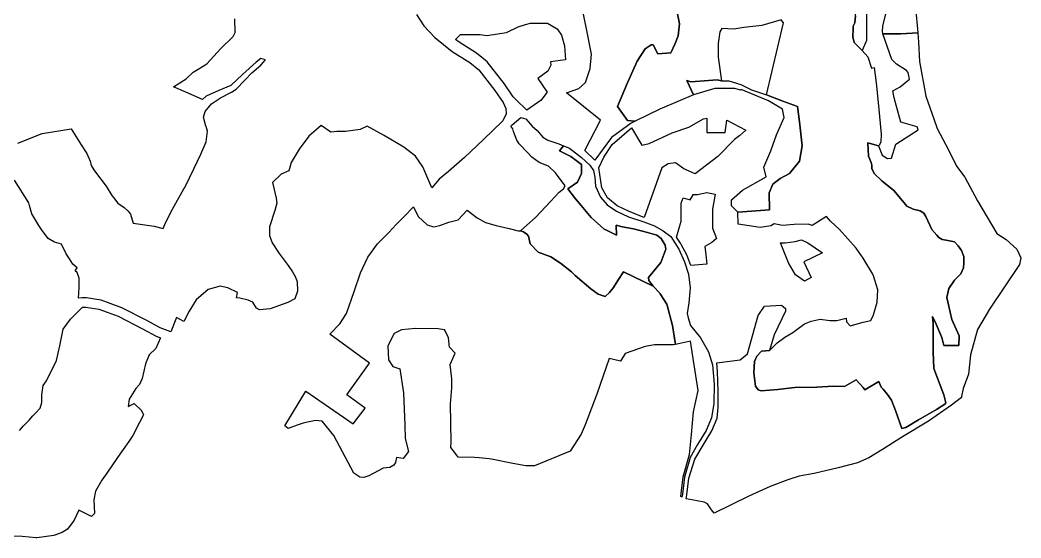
# Model space of a CAD drawing. Header units: millimetres. Extents: x 35444746 to 35449000, y 3482000 to 3488437.
# Drawn here: x 35448187 to 35448758, y 3486098 to 3486394 of the extents above; entities that cross this region are included whole.
import ezdxf

# ---------------------------------------------------------------- set-up
doc = ezdxf.new("R2010")
doc.units = ezdxf.units.MM
doc.layers.add('0203.02旱地整理', color=9, linetype='Continuous', true_color=0x808080)
doc.layers.add('0204.02水田整理', color=9, linetype='Continuous', true_color=0x808080)

msp = doc.modelspace()

# ---------------------------------------------------------------- linework, layer by layer
at = {"layer": '0203.02旱地整理', "color": 41}
for points in [[(35448673.027, 3486409.33), (35448671.288, 3486406.726), (35448669.758, 3486401.047), (35448669.758, 3486391.835), (35448669.758, 3486382.008), (35448667.349, 3486376.26), (35448664.455, 3486379.233), (35448662.73, 3486380.897), (35448661.931, 3486384.201), (35448662.118, 3486388.682), (35448662.18, 3486390.178), (35448663.13, 3486392.059), (35448663.492, 3486396.176), (35448664.036, 3486401.9), (35448664.368, 3486405.915), (35448665.418, 3486411.35), (35448665.418, 3486412.628)], [(35448673.027, 3486409.33), (35448671.288, 3486406.726), (35448669.758, 3486401.047), (35448669.758, 3486391.835), (35448669.758, 3486382.008), (35448667.349, 3486376.26), (35448664.455, 3486379.233), (35448662.73, 3486380.897), (35448661.931, 3486384.201), (35448662.118, 3486388.682), (35448662.18, 3486390.178), (35448663.13, 3486392.059), (35448663.492, 3486396.176), (35448664.036, 3486401.9), (35448664.368, 3486405.915), (35448665.418, 3486411.35), (35448665.418, 3486412.628)], [(35448697.393168, 3486413.891003), (35448697.649, 3486400.893), (35448699.100027, 3486386.442002), (35448689.339, 3486385.77), (35448679.06, 3486385.77), (35448678.901, 3486387.381), (35448679.064, 3486390.28), (35448681.13, 3486398.813), (35448683.585, 3486403.143), (35448684.553, 3486404.851), (35448691.325, 3486414.054)], [(35448697.393168, 3486413.891003), (35448697.649, 3486400.893), (35448699.100027, 3486386.442002), (35448689.339, 3486385.77), (35448679.06, 3486385.77), (35448678.901, 3486387.381), (35448679.064, 3486390.28), (35448681.13, 3486398.813), (35448683.585, 3486403.143), (35448684.553, 3486404.851), (35448691.325, 3486414.054)], [(35448487.753, 3486391.979), (35448493.18, 3486388.773), (35448495.682, 3486384.98), (35448497.438, 3486379), (35448497.993, 3486371.098), (35448489.464, 3486369.882), (35448489.657, 3486368.008), (35448487.842, 3486364.517), (35448482.124, 3486360.289), (35448487.522, 3486352.643), (35448487.352, 3486352.415), (35448484.093, 3486347.973), (35448475.857, 3486342.251), (35448469.658, 3486348.39), (35448468.054, 3486349.979), (35448462.905, 3486357.455), (35448453.238, 3486369.851), (35448452.153, 3486370.73), (35448447.213, 3486374.732), (35448437.194, 3486381.121), (35448435.273, 3486382.64), (35448438.085, 3486385.389), (35448440.26, 3486385.389), (35448449.254, 3486385.389), (35448452.994, 3486384.823), (35448464.239, 3486386.624), (35448470.863, 3486389.862), (35448475.184, 3486391.158), (35448477.917, 3486391.979)], [(35448487.753, 3486391.979), (35448493.18, 3486388.773), (35448495.682, 3486384.98), (35448497.438, 3486379), (35448497.993, 3486371.098), (35448489.464, 3486369.882), (35448489.657, 3486368.008), (35448487.842, 3486364.517), (35448482.124, 3486360.289), (35448487.522, 3486352.643), (35448487.352, 3486352.415), (35448484.093, 3486347.973), (35448475.857, 3486342.251), (35448469.658, 3486348.39), (35448468.054, 3486349.979), (35448462.905, 3486357.455), (35448453.238, 3486369.851), (35448452.153, 3486370.73), (35448447.213, 3486374.732), (35448437.194, 3486381.121), (35448435.273, 3486382.64), (35448438.085, 3486385.389), (35448440.26, 3486385.389), (35448449.254, 3486385.389), (35448452.994, 3486384.823), (35448464.239, 3486386.624), (35448470.863, 3486389.862), (35448475.184, 3486391.158), (35448477.917, 3486391.979)], [(35448699.100027, 3486386.442002), (35448699.458, 3486381.14), (35448700.030552, 3486370.0871), (35448703.615169, 3486350.222517), (35448708.084759, 3486337.431917), (35448709.97118, 3486331.917665), (35448716.560367, 3486319.676178), (35448721.065399, 3486310.384309), (35448725.874, 3486304.174), (35448733.038212, 3486290.549645), (35448744.10103, 3486272.03998), (35448749.4274, 3486268.572434), (35448755.442094, 3486263.023812), (35448757.895367, 3486258.126923), (35448757.079058, 3486254.232961), (35448740.018348, 3486228.84879), (35448733.013302, 3486217.236918), (35448729.121316, 3486202.835969), (35448728.025179, 3486191.833934), (35448724.955968, 3486183.499855), (35448723.962954, 3486179.004684), (35448723.915909, 3486178.684037), (35448723.886916, 3486178.487012), (35448718.202, 3486174.028), (35448705.074, 3486165.006), (35448690.376, 3486156.079), (35448678.864, 3486148.743), (35448671.06, 3486144.116), (35448664.61, 3486141.22), (35448653.5, 3486138.337), (35448639.797, 3486135.128), (35448631.39, 3486133.669), (35448624.915, 3486131.443), (35448614.683, 3486127.658), (35448602.547, 3486122.199), (35448582.743, 3486112.388), (35448581.372053, 3486114.358037), (35448579.018, 3486117.74), (35448577.027966, 3486118.836805), (35448573.139864, 3486119.5138), (35448566.917, 3486120.597), (35448567.173, 3486122.882), (35448568.374, 3486132.494), (35448571.845, 3486143.335), (35448577.033, 3486152.132), (35448581.536, 3486159.51), (35448584.432, 3486166.668), (35448585.142, 3486172.866), (35448585.086, 3486181.931), (35448584.795, 3486193.263), (35448584.403, 3486198.12), (35448597.571, 3486199.977), (35448601.898, 3486203.33), (35448607.959, 3486225.265), (35448611.548, 3486230.615), (35448621.296, 3486231.075), (35448623.565, 3486229.282), (35448623.561, 3486227.657), (35448617.135, 3486214.159), (35448614.428, 3486205.275), (35448609.865, 3486204.776), (35448607.126, 3486202.022), (35448605.819, 3486198.977), (35448605.5, 3486192.448), (35448606.391, 3486184.979), (35448607.845, 3486182.784), (35448609.548, 3486182.292), (35448619.206, 3486182.995), (35448620.63, 3486183.152), (35448628.883, 3486184.06), (35448641.471, 3486184.396), (35448650.798, 3486184.994), (35448657.108, 3486184.681), (35448663.914, 3486188.467), (35448667.82, 3486184.109), (35448668.872, 3486182.8), (35448676.698, 3486187.562), (35448678.166, 3486184.329), (35448679.168, 3486183.124), (35448681.72, 3486180.058), (35448683.915, 3486176.882), (35448686.27, 3486170.938), (35448689.962, 3486160.736), (35448692.152, 3486161.278), (35448699.342, 3486165.695), (35448709.736, 3486171.522), (35448714.413, 3486174.687), (35448714.933, 3486175.346), (35448713.79, 3486179.868), (35448708.18, 3486194.912), (35448707.82, 3486204.234), (35448707.704, 3486220.558), (35448707.423, 3486224.639), (35448709.466, 3486220.307), (35448712.638, 3486212.726), (35448713.849, 3486208.132), (35448722.443, 3486208.132), (35448722.661, 3486213.692), (35448718.493, 3486222.89), (35448715.547, 3486235.448), (35448716.65, 3486240.568), (35448719.981, 3486245.345), (35448721.84, 3486247.223), (35448723.619, 3486249.019), (35448725.146, 3486252.358), (35448725.212, 3486255.446), (35448725.276, 3486258.859), (35448723.959, 3486262.184), (35448722.076, 3486265.019), (35448720.034, 3486267.121), (35448715.154, 3486268.153), (35448712.877, 3486268.467), (35448711.083, 3486269.758), (35448709.887, 3486271.06), (35448706.998, 3486274.206), (35448703.549, 3486281.583), (35448702.401, 3486283.609), (35448700.445, 3486284.818), (35448696.458, 3486285.854), (35448692.793, 3486287.624), (35448691.238, 3486289.472), (35448690.341, 3486290.537), (35448685.355, 3486296.443), (35448678.421, 3486301.934), (35448674.174, 3486306.219), (35448672.861, 3486308.975), (35448672.769, 3486311.006), (35448672.437, 3486312.386), (35448670.956, 3486316.035), (35448670.512, 3486323.752), (35448676.624, 3486322.011), (35448678.754, 3486316.722), (35448681.69, 3486314.728), (35448683.978, 3486314.852), (35448686.573, 3486322.958), (35448699.224, 3486331.122), (35448698.741, 3486332.864), (35448689.258, 3486335.443), (35448685.438, 3486349.376), (35448684.802, 3486353.422), (35448689.015, 3486355.675), (35448694.203, 3486360.028), (35448693.567, 3486363.75), (35448692.599, 3486364.885), (35448686.948, 3486368.622), (35448684.239, 3486371.2), (35448679.06, 3486385.77), (35448689.339, 3486385.77)], [(35448699.100027, 3486386.442002), (35448699.458, 3486381.14), (35448700.030552, 3486370.0871), (35448703.615169, 3486350.222517), (35448708.084759, 3486337.431917), (35448709.97118, 3486331.917665), (35448716.560367, 3486319.676178), (35448721.065399, 3486310.384309), (35448725.874, 3486304.174), (35448733.038212, 3486290.549645), (35448744.10103, 3486272.03998), (35448749.4274, 3486268.572434), (35448755.442094, 3486263.023812), (35448757.895367, 3486258.126923), (35448757.079058, 3486254.232961), (35448740.018348, 3486228.84879), (35448733.013302, 3486217.236918), (35448729.121316, 3486202.835969), (35448728.025179, 3486191.833934), (35448724.955968, 3486183.499855), (35448723.962954, 3486179.004684), (35448723.915909, 3486178.684037), (35448723.886916, 3486178.487012), (35448718.202, 3486174.028), (35448705.074, 3486165.006), (35448690.376, 3486156.079), (35448678.864, 3486148.743), (35448671.06, 3486144.116), (35448664.61, 3486141.22), (35448653.5, 3486138.337), (35448639.797, 3486135.128), (35448631.39, 3486133.669), (35448624.915, 3486131.443), (35448614.683, 3486127.658), (35448602.547, 3486122.199), (35448582.743, 3486112.388), (35448581.372053, 3486114.358037), (35448579.018, 3486117.74), (35448577.027966, 3486118.836805), (35448573.139864, 3486119.5138), (35448566.917, 3486120.597), (35448567.173, 3486122.882), (35448568.374, 3486132.494), (35448571.845, 3486143.335), (35448577.033, 3486152.132), (35448581.536, 3486159.51), (35448584.432, 3486166.668), (35448585.142, 3486172.866), (35448585.086, 3486181.931), (35448584.795, 3486193.263), (35448584.403, 3486198.12), (35448597.571, 3486199.977), (35448601.898, 3486203.33), (35448607.959, 3486225.265), (35448611.548, 3486230.615), (35448621.296, 3486231.075), (35448623.565, 3486229.282), (35448623.561, 3486227.657), (35448617.135, 3486214.159), (35448614.428, 3486205.275), (35448609.865, 3486204.776), (35448607.126, 3486202.022), (35448605.819, 3486198.977), (35448605.5, 3486192.448), (35448606.391, 3486184.979), (35448607.845, 3486182.784), (35448609.548, 3486182.292), (35448619.206, 3486182.995), (35448620.63, 3486183.152), (35448628.883, 3486184.06), (35448641.471, 3486184.396), (35448650.798, 3486184.994), (35448657.108, 3486184.681), (35448663.914, 3486188.467), (35448667.82, 3486184.109), (35448668.872, 3486182.8), (35448676.698, 3486187.562), (35448678.166, 3486184.329), (35448679.168, 3486183.124), (35448681.72, 3486180.058), (35448683.915, 3486176.882), (35448686.27, 3486170.938), (35448689.962, 3486160.736), (35448692.152, 3486161.278), (35448699.342, 3486165.695), (35448709.736, 3486171.522), (35448714.413, 3486174.687), (35448714.933, 3486175.346), (35448713.79, 3486179.868), (35448708.18, 3486194.912), (35448707.82, 3486204.234), (35448707.704, 3486220.558), (35448707.423, 3486224.639), (35448709.466, 3486220.307), (35448712.638, 3486212.726), (35448713.849, 3486208.132), (35448722.443, 3486208.132), (35448722.661, 3486213.692), (35448718.493, 3486222.89), (35448715.547, 3486235.448), (35448716.65, 3486240.568), (35448719.981, 3486245.345), (35448721.84, 3486247.223), (35448723.619, 3486249.019), (35448725.146, 3486252.358), (35448725.212, 3486255.446), (35448725.276, 3486258.859), (35448723.959, 3486262.184), (35448722.076, 3486265.019), (35448720.034, 3486267.121), (35448715.154, 3486268.153), (35448712.877, 3486268.467), (35448711.083, 3486269.758), (35448709.887, 3486271.06), (35448706.998, 3486274.206), (35448703.549, 3486281.583), (35448702.401, 3486283.609), (35448700.445, 3486284.818), (35448696.458, 3486285.854), (35448692.793, 3486287.624), (35448691.238, 3486289.472), (35448690.341, 3486290.537), (35448685.355, 3486296.443), (35448678.421, 3486301.934), (35448674.174, 3486306.219), (35448672.861, 3486308.975), (35448672.769, 3486311.006), (35448672.437, 3486312.386), (35448670.956, 3486316.035), (35448670.512, 3486323.752), (35448676.624, 3486322.011), (35448678.754, 3486316.722), (35448681.69, 3486314.728), (35448683.978, 3486314.852), (35448686.573, 3486322.958), (35448699.224, 3486331.122), (35448698.741, 3486332.864), (35448689.258, 3486335.443), (35448685.438, 3486349.376), (35448684.802, 3486353.422), (35448689.015, 3486355.675), (35448694.203, 3486360.028), (35448693.567, 3486363.75), (35448692.599, 3486364.885), (35448686.948, 3486368.622), (35448684.239, 3486371.2), (35448679.06, 3486385.77), (35448689.339, 3486385.77)], [(35448586.972, 3486358.984), (35448591.255, 3486358.984), (35448598.006, 3486356.978), (35448604.159, 3486353.933), (35448612.727, 3486351.069), (35448622.044, 3486347.388), (35448630.358, 3486344.471), (35448631.596, 3486335.632), (35448633.116, 3486322.042), (35448631.428, 3486313.132), (35448625.752, 3486306.15), (35448620.43, 3486303.398), (35448616.314, 3486300.039), (35448614.12, 3486295.172), (35448614.352, 3486285.544), (35448596.277, 3486284.108), (35448592.706, 3486287.697), (35448592.706, 3486291.112), (35448599.045, 3486296.748), (35448612.396, 3486304.205), (35448611.074, 3486309.733), (35448615.143, 3486319.037), (35448618.33, 3486328.266), (35448622.768, 3486338.126), (35448621.769, 3486342.823), (35448613.842, 3486347.634), (35448598.189, 3486354.07), (35448597.914, 3486353.682), (35448594.515, 3486354.579), (35448583.186, 3486354.579), (35448571.057, 3486350.989), (35448567.199, 3486359.2), (35448569.559, 3486358.45), (35448579.516, 3486359.13), (35448584.57, 3486359.576)], [(35448586.972, 3486358.984), (35448591.255, 3486358.984), (35448598.006, 3486356.978), (35448604.159, 3486353.933), (35448612.727, 3486351.069), (35448622.044, 3486347.388), (35448630.358, 3486344.471), (35448631.596, 3486335.632), (35448633.116, 3486322.042), (35448631.428, 3486313.132), (35448625.752, 3486306.15), (35448620.43, 3486303.398), (35448616.314, 3486300.039), (35448614.12, 3486295.172), (35448614.352, 3486285.544), (35448596.277, 3486284.108), (35448592.706, 3486287.697), (35448592.706, 3486291.112), (35448599.045, 3486296.748), (35448612.396, 3486304.205), (35448611.074, 3486309.733), (35448615.143, 3486319.037), (35448618.33, 3486328.266), (35448622.768, 3486338.126), (35448621.769, 3486342.823), (35448613.842, 3486347.634), (35448598.189, 3486354.07), (35448597.914, 3486353.682), (35448594.515, 3486354.579), (35448583.186, 3486354.579), (35448571.057, 3486350.989), (35448567.199, 3486359.2), (35448569.559, 3486358.45), (35448579.516, 3486359.13), (35448584.57, 3486359.576)], [(35448472.388, 3486338.14), (35448473.732, 3486337.818), (35448475.357, 3486337.428), (35448476.553, 3486336.062), (35448479.003, 3486333.264), (35448481.755, 3486330.66), (35448485.021, 3486326.921), (35448487.839, 3486325.192), (35448494.234, 3486323.068), (35448496.891, 3486321.997), (35448494.58, 3486319.038), (35448500.958, 3486315.8), (35448507.157, 3486311.266), (35448507.012, 3486306.261), (35448504.769, 3486301.267), (35448499.279, 3486297.428), (35448503.762, 3486291.831), (35448506.919, 3486287.844), (35448512.642, 3486281.02), (35448519.999, 3486274.507), (35448521.44, 3486273.806), (35448527.031, 3486271.087), (35448526.953, 3486276.633), (35448530.354, 3486275.755), (35448536.862, 3486274.581), (35448544.729, 3486272.563), (35448550.052, 3486271.111), (35448552.472, 3486269.175), (35448554.891, 3486265.302), (35448555.294, 3486262.963), (35448552.308, 3486255.461), (35448545.368, 3486246.831), (35448545.529, 3486245.137), (35448547.142, 3486242.877), (35448547.946, 3486242.002), (35448531.06, 3486250.09), (35448527.915, 3486245.253), (35448525.415, 3486241.142), (35448523.157, 3486238.402), (35448520.623, 3486236.063), (35448516.539, 3486237.326), (35448512.416, 3486240.379), (35448503.531, 3486247.957), (35448501.434, 3486250.095), (35448495.049, 3486255.043), (35448489.546, 3486258.68), (35448482.405, 3486261.273), (35448477.892, 3486266.122), (35448476.874, 3486270.366), (35448475.909, 3486271.597), (35448473.967, 3486272.919), (35448472.258, 3486273.461), (35448481.081, 3486281.349), (35448489.491, 3486290.147), (35448494.288, 3486295.562), (35448496.75, 3486297.468), (35448497.87, 3486299.187), (35448492.267, 3486306.567), (35448488.309, 3486310.274), (35448482.949, 3486312.475), (35448478.83, 3486315.572), (35448476.387, 3486317.889), (35448471.471, 3486323.137), (35448470.131, 3486325.161), (35448468.29, 3486330.141), (35448467.841, 3486331.611), (35448466.786, 3486333.272), (35448467.513, 3486333.965)], [(35448472.388, 3486338.14), (35448473.732, 3486337.818), (35448475.357, 3486337.428), (35448476.553, 3486336.062), (35448479.003, 3486333.264), (35448481.755, 3486330.66), (35448485.021, 3486326.921), (35448487.839, 3486325.192), (35448494.234, 3486323.068), (35448496.891, 3486321.997), (35448494.58, 3486319.038), (35448500.958, 3486315.8), (35448507.157, 3486311.266), (35448507.012, 3486306.261), (35448504.769, 3486301.267), (35448499.279, 3486297.428), (35448503.762, 3486291.831), (35448506.919, 3486287.844), (35448512.642, 3486281.02), (35448519.999, 3486274.507), (35448521.44, 3486273.806), (35448527.031, 3486271.087), (35448526.953, 3486276.633), (35448530.354, 3486275.755), (35448536.862, 3486274.581), (35448544.729, 3486272.563), (35448550.052, 3486271.111), (35448552.472, 3486269.175), (35448554.891, 3486265.302), (35448555.294, 3486262.963), (35448552.308, 3486255.461), (35448545.368, 3486246.831), (35448545.529, 3486245.137), (35448547.142, 3486242.877), (35448547.946, 3486242.002), (35448531.06, 3486250.09), (35448527.915, 3486245.253), (35448525.415, 3486241.142), (35448523.157, 3486238.402), (35448520.623, 3486236.063), (35448516.539, 3486237.326), (35448512.416, 3486240.379), (35448503.531, 3486247.957), (35448501.434, 3486250.095), (35448495.049, 3486255.043), (35448489.546, 3486258.68), (35448482.405, 3486261.273), (35448477.892, 3486266.122), (35448476.874, 3486270.366), (35448475.909, 3486271.597), (35448473.967, 3486272.919), (35448472.258, 3486273.461), (35448481.081, 3486281.349), (35448489.491, 3486290.147), (35448494.288, 3486295.562), (35448496.75, 3486297.468), (35448497.87, 3486299.187), (35448492.267, 3486306.567), (35448488.309, 3486310.274), (35448482.949, 3486312.475), (35448478.83, 3486315.572), (35448476.387, 3486317.889), (35448471.471, 3486323.137), (35448470.131, 3486325.161), (35448468.29, 3486330.141), (35448467.841, 3486331.611), (35448466.786, 3486333.272), (35448467.513, 3486333.965)], [(35448578.662, 3486337.776), (35448578.662, 3486329.545), (35448589.034, 3486329.545), (35448589.97, 3486336.619), (35448600.843, 3486330.845), (35448597.42, 3486327.853), (35448594.349, 3486325.603), (35448584.967, 3486315.791), (35448571.936, 3486305.903), (35448565.518, 3486308.929), (35448560.696, 3486312.234), (35448556.516, 3486311.729), (35448553.02, 3486309.424), (35448542.776, 3486281.167), (35448540.427, 3486282.065), (35448533.948, 3486284.679), (35448527.516, 3486287.775), (35448521.95, 3486292.399), (35448518.698, 3486298.088), (35448516.939, 3486309.372), (35448519.794, 3486315.504), (35448524.62, 3486322.718), (35448535.698, 3486332.188), (35448541.491, 3486322.322), (35448545.716, 3486323.217), (35448558.823, 3486329.391), (35448568.358, 3486332.593), (35448576.809, 3486337.355)], [(35448578.662, 3486337.776), (35448578.662, 3486329.545), (35448589.034, 3486329.545), (35448589.97, 3486336.619), (35448600.843, 3486330.845), (35448597.42, 3486327.853), (35448594.349, 3486325.603), (35448584.967, 3486315.791), (35448571.936, 3486305.903), (35448565.518, 3486308.929), (35448560.696, 3486312.234), (35448556.516, 3486311.729), (35448553.02, 3486309.424), (35448542.776, 3486281.167), (35448540.427, 3486282.065), (35448533.948, 3486284.679), (35448527.516, 3486287.775), (35448521.95, 3486292.399), (35448518.698, 3486298.088), (35448516.939, 3486309.372), (35448519.794, 3486315.504), (35448524.62, 3486322.718), (35448535.698, 3486332.188), (35448541.491, 3486322.322), (35448545.716, 3486323.217), (35448558.823, 3486329.391), (35448568.358, 3486332.593), (35448576.809, 3486337.355)], [(35448496.891, 3486321.997), (35448500.303, 3486320.621), (35448507.154, 3486315.239), (35448511.818, 3486310.919), (35448513.893, 3486307.986), (35448514.691, 3486304.099), (35448515.082, 3486298.998), (35448517.897, 3486292.759), (35448521.689, 3486288.377), (35448527.103, 3486284.703), (35448533.991, 3486281.522), (35448542.611, 3486278.677), (35448548.783, 3486276.398), (35448553.709, 3486273.553), (35448558.148, 3486270.225), (35448562.738, 3486263.013), (35448565.953, 3486255.725), (35448568.2, 3486248.855), (35448569.109, 3486241.021), (35448568.276, 3486232.458), (35448567.451, 3486226.4), (35448568.01, 3486223.893), (35448569.371, 3486219.445), (35448574.927, 3486212.4), (35448579.516, 3486204.427), (35448581.891, 3486196.994), (35448582.832, 3486185.984), (35448582.602, 3486175.028), (35448581.284, 3486166.774), (35448578.225, 3486159.612), (35448573.386, 3486151.569), (35448569.084, 3486144.228), (35448565.918, 3486132.994), (35448564.705, 3486123.286), (35448564.376078, 3486121.657187), (35448563.712581, 3486121.933923), (35448565.203031, 3486133.10711), (35448568.797006, 3486145.968068), (35448569.81304, 3486157.382996), (35448570.951131, 3486170.332971), (35448573.652, 3486182.416), (35448570.394942, 3486203.14941), (35448569.346057, 3486210.599746), (35448560.649, 3486208.665), (35448558.971, 3486219.465), (35448555.852, 3486231.743), (35448551.94, 3486237.576), (35448551.739, 3486237.875), (35448547.946, 3486242.002), (35448547.142, 3486242.877), (35448545.529, 3486245.137), (35448545.368, 3486246.831), (35448552.308, 3486255.461), (35448555.294, 3486262.963), (35448554.891, 3486265.302), (35448552.472, 3486269.175), (35448550.052, 3486271.111), (35448544.729, 3486272.563), (35448536.862, 3486274.581), (35448530.354, 3486275.755), (35448526.953, 3486276.633), (35448527.031, 3486271.087), (35448521.44, 3486273.806), (35448519.999, 3486274.507), (35448512.642, 3486281.02), (35448506.919, 3486287.844), (35448503.762, 3486291.831), (35448499.279, 3486297.428), (35448504.769, 3486301.267), (35448507.012, 3486306.261), (35448507.157, 3486311.266), (35448500.958, 3486315.8), (35448494.58, 3486319.038)], [(35448496.891, 3486321.997), (35448500.303, 3486320.621), (35448507.154, 3486315.239), (35448511.818, 3486310.919), (35448513.893, 3486307.986), (35448514.691, 3486304.099), (35448515.082, 3486298.998), (35448517.897, 3486292.759), (35448521.689, 3486288.377), (35448527.103, 3486284.703), (35448533.991, 3486281.522), (35448542.611, 3486278.677), (35448548.783, 3486276.398), (35448553.709, 3486273.553), (35448558.148, 3486270.225), (35448562.738, 3486263.013), (35448565.953, 3486255.725), (35448568.2, 3486248.855), (35448569.109, 3486241.021), (35448568.276, 3486232.458), (35448567.451, 3486226.4), (35448568.01, 3486223.893), (35448569.371, 3486219.445), (35448574.927, 3486212.4), (35448579.516, 3486204.427), (35448581.891, 3486196.994), (35448582.832, 3486185.984), (35448582.602, 3486175.028), (35448581.284, 3486166.774), (35448578.225, 3486159.612), (35448573.386, 3486151.569), (35448569.084, 3486144.228), (35448565.918, 3486132.994), (35448564.705, 3486123.286), (35448564.376078, 3486121.657187), (35448563.712581, 3486121.933923), (35448565.203031, 3486133.10711), (35448568.797006, 3486145.968068), (35448569.81304, 3486157.382996), (35448570.951131, 3486170.332971), (35448573.652, 3486182.416), (35448570.394942, 3486203.14941), (35448569.346057, 3486210.599746), (35448560.649, 3486208.665), (35448558.971, 3486219.465), (35448555.852, 3486231.743), (35448551.94, 3486237.576), (35448551.739, 3486237.875), (35448547.946, 3486242.002), (35448547.142, 3486242.877), (35448545.529, 3486245.137), (35448545.368, 3486246.831), (35448552.308, 3486255.461), (35448555.294, 3486262.963), (35448554.891, 3486265.302), (35448552.472, 3486269.175), (35448550.052, 3486271.111), (35448544.729, 3486272.563), (35448536.862, 3486274.581), (35448530.354, 3486275.755), (35448526.953, 3486276.633), (35448527.031, 3486271.087), (35448521.44, 3486273.806), (35448519.999, 3486274.507), (35448512.642, 3486281.02), (35448506.919, 3486287.844), (35448503.762, 3486291.831), (35448499.279, 3486297.428), (35448504.769, 3486301.267), (35448507.012, 3486306.261), (35448507.157, 3486311.266), (35448500.958, 3486315.8), (35448494.58, 3486319.038)], [(35448570.632, 3486294.12), (35448573.312, 3486294.12), (35448578.646, 3486295.328), (35448583.41, 3486294.475), (35448581.821, 3486285.926), (35448581.821, 3486275.1), (35448584.07, 3486269.056), (35448581.488, 3486266.881), (35448577.457, 3486264.589), (35448578.074, 3486259.774), (35448578.562, 3486254.505), (35448569.558, 3486253.643), (35448567.259, 3486259.765), (35448564.06, 3486265.706), (35448563.638, 3486266.489), (35448561.313, 3486269.868), (35448563.916, 3486278.971), (35448563.916, 3486283.516), (35448563.916, 3486289.297), (35448565.111, 3486292.315), (35448569.119, 3486291.106), (35448570.576, 3486293.614)], [(35448570.632, 3486294.12), (35448573.312, 3486294.12), (35448578.646, 3486295.328), (35448583.41, 3486294.475), (35448581.821, 3486285.926), (35448581.821, 3486275.1), (35448584.07, 3486269.056), (35448581.488, 3486266.881), (35448577.457, 3486264.589), (35448578.074, 3486259.774), (35448578.562, 3486254.505), (35448569.558, 3486253.643), (35448567.259, 3486259.765), (35448564.06, 3486265.706), (35448563.638, 3486266.489), (35448561.313, 3486269.868), (35448563.916, 3486278.971), (35448563.916, 3486283.516), (35448563.916, 3486289.297), (35448565.111, 3486292.315), (35448569.119, 3486291.106), (35448570.576, 3486293.614)], [(35448411.297, 3486287.248), (35448413.92, 3486281.644), (35448419.099, 3486276.976), (35448422.721, 3486275.76), (35448426.294, 3486276.495), (35448431.338, 3486278.453), (35448436.731, 3486279.84), (35448441.779, 3486285.366), (35448447.485, 3486280.856), (35448452.274, 3486278.314), (35448458.381, 3486276.476), (35448465.767, 3486274.807), (35448471.009, 3486273.526), (35448472.258, 3486273.461), (35448473.967, 3486272.919), (35448475.909, 3486271.597), (35448476.874, 3486270.366), (35448477.892, 3486266.122), (35448482.405, 3486261.273), (35448489.546, 3486258.68), (35448495.049, 3486255.043), (35448501.434, 3486250.095), (35448503.531, 3486247.957), (35448512.416, 3486240.379), (35448516.539, 3486237.326), (35448520.623, 3486236.063), (35448523.157, 3486238.402), (35448525.415, 3486241.142), (35448527.915, 3486245.253), (35448531.06, 3486250.09), (35448547.946, 3486242.002), (35448551.739, 3486237.875), (35448551.94, 3486237.576), (35448555.852, 3486231.743), (35448558.971, 3486219.465), (35448560.649, 3486208.665), (35448559.485, 3486208.406221), (35448548.79678, 3486208.405962), (35448543.502847, 3486207.488441), (35448532.044504, 3486203.506302), (35448529.444731, 3486199.237063), (35448528.556045, 3486199.445191), (35448522.94591, 3486200.758742), (35448515.845888, 3486180.365042), (35448509.234756, 3486162.847108), (35448506.888, 3486157.545), (35448500.565, 3486147.753), (35448480.266, 3486139.536), (35448475.368, 3486139.377), (35448467.880962, 3486140.888813), (35448456.658, 3486143.155), (35448454.458038, 3486143.378371), (35448448.63704, 3486143.969399), (35448446.116006, 3486144.225369), (35448436.649668, 3486144.382465), (35448434.651, 3486147.18), (35448432.617, 3486149.96), (35448432.638, 3486152.988), (35448432.299, 3486174.762), (35448433.018, 3486184.005), (35448433.052, 3486188.998), (35448432.177, 3486197.349), (35448435.084, 3486203.803), (35448431.763, 3486207.064), (35448431.159, 3486212.408), (35448429.223, 3486216.379), (35448428.869, 3486217.105), (35448425.368, 3486217.634), (35448412.296, 3486217.811), (35448404.413, 3486217.095), (35448400.113, 3486214.946), (35448396.514, 3486207.929), (35448397.012, 3486199.973), (35448399.428, 3486196.208), (35448403.48, 3486194.717), (35448405.478, 3486181.146), (35448406.192, 3486162.716), (35448406.555, 3486155.11), (35448408.433, 3486147.705), (35448405.283499, 3486143.590076), (35448401.52969, 3486144.15807), (35448400.949186, 3486141.598958), (35448400.885, 3486141.316), (35448400.016, 3486139.85), (35448397.719, 3486138.599), (35448393.873, 3486138.054), (35448385.791856, 3486133.77595), (35448382.834, 3486132.749), (35448380.648, 3486133.097), (35448377.274, 3486135.244), (35448365.812, 3486156.756), (35448359.098, 3486164.961), (35448355.343659, 3486165.327929), (35448348.976945, 3486164.007164), (35448348.28087, 3486163.774388), (35448344.787, 3486162.606), (35448339.642, 3486160.75), (35448337.807, 3486162.197), (35448349.87, 3486182.116), (35448376.822, 3486163.463), (35448383.576, 3486172.422), (35448373.268, 3486179.972), (35448386.144, 3486197.942), (35448363.482, 3486214.58), (35448369.154, 3486220.436), (35448372.91, 3486226.344), (35448377.459, 3486238.895), (35448380.932, 3486249.501), (35448385.196, 3486258.39), (35448390.661, 3486266.135), (35448397.242, 3486272.555), (35448401.373, 3486277.06), (35448405.729, 3486281.546)], [(35448411.297, 3486287.248), (35448413.92, 3486281.644), (35448419.099, 3486276.976), (35448422.721, 3486275.76), (35448426.294, 3486276.495), (35448431.338, 3486278.453), (35448436.731, 3486279.84), (35448441.779, 3486285.366), (35448447.485, 3486280.856), (35448452.274, 3486278.314), (35448458.381, 3486276.476), (35448465.767, 3486274.807), (35448471.009, 3486273.526), (35448472.258, 3486273.461), (35448473.967, 3486272.919), (35448475.909, 3486271.597), (35448476.874, 3486270.366), (35448477.892, 3486266.122), (35448482.405, 3486261.273), (35448489.546, 3486258.68), (35448495.049, 3486255.043), (35448501.434, 3486250.095), (35448503.531, 3486247.957), (35448512.416, 3486240.379), (35448516.539, 3486237.326), (35448520.623, 3486236.063), (35448523.157, 3486238.402), (35448525.415, 3486241.142), (35448527.915, 3486245.253), (35448531.06, 3486250.09), (35448547.946, 3486242.002), (35448551.739, 3486237.875), (35448551.94, 3486237.576), (35448555.852, 3486231.743), (35448558.971, 3486219.465), (35448560.649, 3486208.665), (35448559.485, 3486208.406221), (35448548.79678, 3486208.405962), (35448543.502847, 3486207.488441), (35448532.044504, 3486203.506302), (35448529.444731, 3486199.237063), (35448528.556045, 3486199.445191), (35448522.94591, 3486200.758742), (35448515.845888, 3486180.365042), (35448509.234756, 3486162.847108), (35448506.888, 3486157.545), (35448500.565, 3486147.753), (35448480.266, 3486139.536), (35448475.368, 3486139.377), (35448467.880962, 3486140.888813), (35448456.658, 3486143.155), (35448454.458038, 3486143.378371), (35448448.63704, 3486143.969399), (35448446.116006, 3486144.225369), (35448436.649668, 3486144.382465), (35448434.651, 3486147.18), (35448432.617, 3486149.96), (35448432.638, 3486152.988), (35448432.299, 3486174.762), (35448433.018, 3486184.005), (35448433.052, 3486188.998), (35448432.177, 3486197.349), (35448435.084, 3486203.803), (35448431.763, 3486207.064), (35448431.159, 3486212.408), (35448429.223, 3486216.379), (35448428.869, 3486217.105), (35448425.368, 3486217.634), (35448412.296, 3486217.811), (35448404.413, 3486217.095), (35448400.113, 3486214.946), (35448396.514, 3486207.929), (35448397.012, 3486199.973), (35448399.428, 3486196.208), (35448403.48, 3486194.717), (35448405.478, 3486181.146), (35448406.192, 3486162.716), (35448406.555, 3486155.11), (35448408.433, 3486147.705), (35448405.283499, 3486143.590076), (35448401.52969, 3486144.15807), (35448400.949186, 3486141.598958), (35448400.885, 3486141.316), (35448400.016, 3486139.85), (35448397.719, 3486138.599), (35448393.873, 3486138.054), (35448385.791856, 3486133.77595), (35448382.834, 3486132.749), (35448380.648, 3486133.097), (35448377.274, 3486135.244), (35448365.812, 3486156.756), (35448359.098, 3486164.961), (35448355.343659, 3486165.327929), (35448348.976945, 3486164.007164), (35448348.28087, 3486163.774388), (35448344.787, 3486162.606), (35448339.642, 3486160.75), (35448337.807, 3486162.197), (35448349.87, 3486182.116), (35448376.822, 3486163.463), (35448383.576, 3486172.422), (35448373.268, 3486179.972), (35448386.144, 3486197.942), (35448363.482, 3486214.58), (35448369.154, 3486220.436), (35448372.91, 3486226.344), (35448377.459, 3486238.895), (35448380.932, 3486249.501), (35448385.196, 3486258.39), (35448390.661, 3486266.135), (35448397.242, 3486272.555), (35448401.373, 3486277.06), (35448405.729, 3486281.546)], [(35448644.588, 3486260.904), (35448633.968, 3486255.767), (35448638.256, 3486246.933), (35448634.438, 3486244.792), (35448629.178, 3486248.365), (35448625.2, 3486255.24), (35448620.681, 3486266.653), (35448623.288, 3486266.653), (35448629.063, 3486267.374), (35448632.651, 3486268.342), (35448636.177, 3486266.688)], [(35448644.588, 3486260.904), (35448633.968, 3486255.767), (35448638.256, 3486246.933), (35448634.438, 3486244.792), (35448629.178, 3486248.365), (35448625.2, 3486255.24), (35448620.681, 3486266.653), (35448623.288, 3486266.653), (35448629.063, 3486267.374), (35448632.651, 3486268.342), (35448636.177, 3486266.688)]]:
    msp.add_lwpolyline(points, close=True, dxfattribs=at)
msp.add_lwpolyline([(35448560.865, 3486402.026), (35448563.117, 3486391.587), (35448562.17, 3486384.682), (35448560.606, 3486380.282), (35448558.088, 3486374.996), (35448550.619, 3486374.381), (35448548.005, 3486379.516), (35448546.774, 3486379.516), (35448543.42, 3486377.278), (35448538.791, 3486370.195), (35448533.215, 3486357.508), (35448527.675, 3486344.446), (35448533.328, 3486336.383), (35448537.701, 3486335.959), (35448535.398, 3486334.826), (35448524.224, 3486326.716), (35448514.653, 3486313.747), (35448508.942, 3486319.258), (35448517.985, 3486336.506), (35448498.575, 3486352.133), (35448505.623, 3486354.605), (35448509.364, 3486358.115), (35448512.072, 3486366.086), (35448512.862, 3486374.331), (35448510.576, 3486385.914), (35448508.299, 3486397.051)], dxfattribs=at)
msp.add_lwpolyline([(35448560.865, 3486402.026), (35448563.117, 3486391.587), (35448562.17, 3486384.682), (35448560.606, 3486380.282), (35448558.088, 3486374.996), (35448550.619, 3486374.381), (35448548.005, 3486379.516), (35448546.774, 3486379.516), (35448543.42, 3486377.278), (35448538.791, 3486370.195), (35448533.215, 3486357.508), (35448527.675, 3486344.446), (35448533.328, 3486336.383), (35448537.701, 3486335.959), (35448535.398, 3486334.826), (35448524.224, 3486326.716), (35448514.653, 3486313.747), (35448508.942, 3486319.258), (35448517.985, 3486336.506), (35448498.575, 3486352.133), (35448505.623, 3486354.605), (35448509.364, 3486358.115), (35448512.072, 3486366.086), (35448512.862, 3486374.331), (35448510.576, 3486385.914), (35448508.299, 3486397.051)], dxfattribs=at)
at = {"layer": '0204.02水田整理', "color": 51}
for points in [[(35448663.492, 3486396.176), (35448663.13, 3486392.059), (35448662.18, 3486390.178), (35448662.118, 3486388.682), (35448661.931, 3486384.201), (35448662.73, 3486380.897), (35448664.455, 3486379.233), (35448667.349, 3486376.26), (35448670.466, 3486372.759), (35448672.543, 3486366.343), (35448674.178, 3486366.615), (35448675.221, 3486357.889), (35448676.582, 3486344.775), (35448678.121, 3486328.584), (35448677.982, 3486324.048), (35448676.908, 3486322.437), (35448676.624, 3486322.011), (35448670.512, 3486323.752), (35448670.956, 3486316.035), (35448672.437, 3486312.386), (35448672.769, 3486311.006), (35448672.861, 3486308.975), (35448674.174, 3486306.219), (35448678.421, 3486301.934), (35448685.355, 3486296.443), (35448690.341, 3486290.537), (35448691.238, 3486289.472), (35448692.793, 3486287.624), (35448696.458, 3486285.854), (35448700.445, 3486284.818), (35448702.401, 3486283.609), (35448703.549, 3486281.583), (35448706.998, 3486274.206), (35448709.887, 3486271.06), (35448711.083, 3486269.758), (35448712.877, 3486268.467), (35448715.154, 3486268.153), (35448720.034, 3486267.121), (35448722.076, 3486265.019), (35448723.959, 3486262.184), (35448725.276, 3486258.859), (35448725.212, 3486255.446), (35448725.146, 3486252.358), (35448723.619, 3486249.019), (35448721.84, 3486247.223), (35448719.981, 3486245.345), (35448716.65, 3486240.568), (35448715.547, 3486235.448), (35448718.493, 3486222.89), (35448722.661, 3486213.692), (35448722.443, 3486208.132), (35448713.849, 3486208.132), (35448712.638, 3486212.726), (35448709.466, 3486220.307), (35448707.423, 3486224.639), (35448707.704, 3486220.558), (35448707.82, 3486204.234), (35448708.18, 3486194.912), (35448713.79, 3486179.868), (35448714.933, 3486175.346), (35448714.413, 3486174.687), (35448709.736, 3486171.522), (35448699.342, 3486165.695), (35448692.152, 3486161.278), (35448689.962, 3486160.736), (35448686.27, 3486170.938), (35448683.915, 3486176.882), (35448681.72, 3486180.058), (35448679.168, 3486183.124), (35448678.166, 3486184.329), (35448676.698, 3486187.562), (35448668.872, 3486182.8), (35448667.82, 3486184.109), (35448663.914, 3486188.467), (35448657.108, 3486184.681), (35448650.798, 3486184.994), (35448641.471, 3486184.396), (35448628.883, 3486184.06), (35448620.63, 3486183.152), (35448619.206, 3486182.995), (35448609.548, 3486182.292), (35448607.845, 3486182.784), (35448606.391, 3486184.979), (35448605.5, 3486192.448), (35448605.819, 3486198.977), (35448607.126, 3486202.022), (35448609.865, 3486204.776), (35448614.428, 3486205.275), (35448618.678, 3486209.604), (35448623.055, 3486212.817), (35448627.722, 3486215.498), (35448630.746, 3486217.778), (35448634.408, 3486220.542), (35448638.102, 3486221.909), (35448643.325, 3486223.14), (35448648.79, 3486222.295), (35448652.813, 3486222.295), (35448658.047, 3486223.678), (35448658.25, 3486221.521), (35448660.348, 3486219.275), (35448667.746, 3486221.408), (35448672.279, 3486222.341), (35448673.701, 3486225.533), (35448675.763, 3486232.875), (35448676.272, 3486239.895), (35448673.647, 3486247.919), (35448673.358, 3486248.802), (35448667.832, 3486257.88), (35448663.848, 3486263.688), (35448654.244, 3486274.328), (35448649.165, 3486278.957), (35448646.908, 3486281.579), (35448638.826, 3486276.585), (35448636.495, 3486277.236), (35448628.42, 3486277.179), (35448621.783, 3486276.585), (35448617.128, 3486277.533), (35448615.086, 3486276.283), (35448609.142, 3486275.434), (35448602.71, 3486276.304), (35448596.532, 3486277.215), (35448596.277, 3486284.108), (35448614.352, 3486285.544), (35448614.12, 3486295.172), (35448616.314, 3486300.039), (35448620.43, 3486303.398), (35448625.752, 3486306.15), (35448631.428, 3486313.132), (35448633.116, 3486322.042), (35448631.596, 3486335.632), (35448630.358, 3486344.471), (35448622.044, 3486347.388), (35448612.727, 3486351.069), (35448622.371, 3486392.04), (35448620.959, 3486393.801), (35448610.046, 3486390.65), (35448599.721, 3486389.441), (35448594.01, 3486388.571), (35448587.136, 3486388.808), (35448586.068, 3486386.946), (35448585.023, 3486380.318), (35448585.023, 3486372.621), (35448586.972, 3486358.984), (35448584.57, 3486359.576), (35448579.516, 3486359.13), (35448569.559, 3486358.45), (35448567.199, 3486359.2), (35448571.057, 3486350.989), (35448553.087, 3486343.464), (35448552.179, 3486343.084), (35448537.701, 3486335.959), (35448533.328, 3486336.383), (35448527.675, 3486344.446), (35448533.215, 3486357.508), (35448538.791, 3486370.195), (35448543.42, 3486377.278), (35448546.774, 3486379.516), (35448548.005, 3486379.516), (35448550.619, 3486374.381), (35448558.088, 3486374.996), (35448560.606, 3486380.282), (35448562.17, 3486384.682), (35448563.117, 3486391.587), (35448560.865, 3486402.026)], [(35448412.996, 3486396.864), (35448417.088, 3486390.318), (35448423.361, 3486383.689), (35448433.383, 3486375.764), (35448443.369, 3486369.396), (35448448.522, 3486365.222), (35448457.608, 3486353.571), (35448462.323, 3486346.724), (35448463.944, 3486343.19), (35448464.017, 3486340.171), (35448462.114, 3486336.162), (35448451.079, 3486325.338), (35448440.426, 3486315.22), (35448431.248, 3486307.392), (35448425.861, 3486302.929), (35448421.707, 3486298.102), (35448416.484, 3486309.967), (35448412.401, 3486315.978), (35448405.644, 3486321.247), (35448394.128, 3486328.07), (35448384.732, 3486333.112), (35448380.748, 3486331.332), (35448372.358, 3486330.115), (35448367.484, 3486330.068), (35448364.025, 3486329.701), (35448358.626, 3486333.494), (35448357.047, 3486332.27), (35448351.491, 3486327.428), (35448346.064, 3486320.133), (35448341.446, 3486312.388), (35448340.076, 3486307.778), (35448335.643, 3486305.738), (35448330.738, 3486300.985), (35448332.895, 3486292.199), (35448333.194, 3486289.249), (35448332.007, 3486285.004), (35448328.968, 3486275.784), (35448329.035, 3486272.957), (35448329.084, 3486270.878), (35448330.514, 3486266.613), (35448334.52, 3486260.529), (35448339.685, 3486253.778), (35448342.183, 3486250.158), (35448343.709, 3486247.364), (35448344.827, 3486244.657), (35448345.099, 3486239.015), (35448343.504, 3486234.699), (35448339.48, 3486232.613), (35448329.474, 3486228.951), (35448323.339, 3486228.356), (35448321.551, 3486229.436), (35448319.477, 3486232.793), (35448316.908, 3486234.017), (35448312.108, 3486235.114), (35448310.133, 3486235.366), (35448310.77, 3486238.391), (35448305.339, 3486240.92), (35448300.979, 3486242.009), (35448294.054, 3486240.086), (35448287.129, 3486234.19), (35448283.29, 3486227.694), (35448280.081, 3486221.781), (35448276.07, 3486224.064), (35448272.806, 3486215.954), (35448266.603, 3486218.181), (35448259.02, 3486222.376), (35448244.819, 3486229.609), (35448238.202, 3486232.033), (35448233.055, 3486234.038), (35448224.708, 3486235.246), (35448223.08, 3486235.311), (35448222.169, 3486235.347), (35448220.146, 3486235.071), (35448220.505, 3486241.212), (35448220.505, 3486246.481), (35448219.255, 3486249.792), (35448218.167, 3486250.698), (35448219.205, 3486252.399), (35448216.782, 3486254.498), (35448214.843, 3486257.486), (35448212.985, 3486260.392), (35448210.388, 3486265.942), (35448206.275, 3486267.006), (35448202.676, 3486269.19), (35448199.032, 3486274.204), (35448197.393, 3486276.458), (35448193.507, 3486283.102), (35448192.187, 3486287.87), (35448191.738, 3486289.492), (35448183.451, 3486302.413)], [(35448185.453, 3486323.402), (35448199.375, 3486328.955), (35448215.835, 3486331.697), (35448221.656, 3486322.479), (35448224.719, 3486317.564), (35448226.806, 3486313.144), (35448227.196, 3486310.776), (35448228.85, 3486308.283), (35448229.697, 3486307.006), (35448235.835, 3486298.968), (35448239.14, 3486293.724), (35448240.064, 3486292.518), (35448242.533, 3486289.295), (35448246.103, 3486286.822), (35448248.484, 3486284.745), (35448249.659, 3486283.084), (35448251.216, 3486277.847), (35448263.213, 3486276.208), (35448268.438, 3486274.879), (35448269.704, 3486278.028), (35448273.729, 3486285.892), (35448280.246, 3486297.443), (35448280.72, 3486298.283), (35448285.991, 3486309.189), (35448289.912, 3486317.301), (35448292.955, 3486324.313), (35448293.635, 3486330.318), (35448292.836, 3486333.062), (35448292.777, 3486333.266), (35448291.302, 3486338.33), (35448292.253, 3486341.531), (35448295.906, 3486345.932), (35448301.011, 3486349.333), (35448307.287, 3486352.479), (35448309.956, 3486354.333), (35448314.936, 3486359.505), (35448318.95, 3486363.62), (35448324.036, 3486368.047), (35448326.738, 3486370.987), (35448324.086, 3486371.739), (35448321.46, 3486369.735), (35448313.675, 3486362.633), (35448307.033, 3486356.397), (35448300.084, 3486353.527), (35448292.903, 3486350.24), (35448290.732, 3486348.425), (35448281.273, 3486352.512), (35448274.324, 3486355.66), (35448281.51, 3486360.246), (35448285.516, 3486364.032), (35448288.289, 3486365.717), (35448293.345, 3486368.764), (35448301.284, 3486377.474), (35448308.316, 3486384.241), (35448309.389, 3486386.588), (35448309.284, 3486394.301)], [(35448186.34, 3486159.597), (35448188.693, 3486162.265), (35448191.825, 3486165.552), (35448194.063, 3486167.902), (35448195.422, 3486169.327), (35448198.189, 3486172.323), (35448199.169, 3486175.664), (35448199.169, 3486179.985), (35448199.787, 3486184), (35448199.976, 3486185.227), (35448201.705, 3486187.877), (35448207.454, 3486199.512), (35448209.415, 3486207.814), (35448211.262, 3486217.385), (35448215.531, 3486223.035), (35448222.426, 3486230.033), (35448224.217, 3486229.962), (35448231.698, 3486228.88), (35448236.338, 3486227.072), (35448242.699, 3486224.742), (35448256.535, 3486217.695), (35448264.413, 3486213.337), (35448266.873, 3486212.454), (35448264.187, 3486206.404), (35448260.331, 3486202.756), (35448258.326, 3486197.72), (35448256.306, 3486189.267), (35448254.813, 3486185.924), (35448252.854, 3486183.55), (35448248.961, 3486177.507), (35448248.479, 3486173.293), (35448251.873, 3486175.057), (35448255.974, 3486171.02), (35448257.099, 3486168.552), (35448254.824, 3486164.192), (35448251.14, 3486156.799), (35448248.701, 3486153.268), (35448242.266, 3486144.206), (35448236.215, 3486135.368), (35448233.36, 3486131.367), (35448229.68, 3486125.077), (35448228.901, 3486120.031), (35448229.134, 3486112.276), (35448227.561, 3486110.631), (35448225.176, 3486111.792), (35448220.22, 3486114.202), (35448217.617, 3486108.421), (35448213.804, 3486103.379), (35448210.651, 3486101.514), (35448206.017, 3486099.703), (35448196.344, 3486098.393), (35448195.906, 3486098.334), (35448187.947, 3486099.246), (35448182.43, 3486099.266)]]:
    msp.add_lwpolyline(points, dxfattribs=at)

doc.saveas('drawing.dxf')
